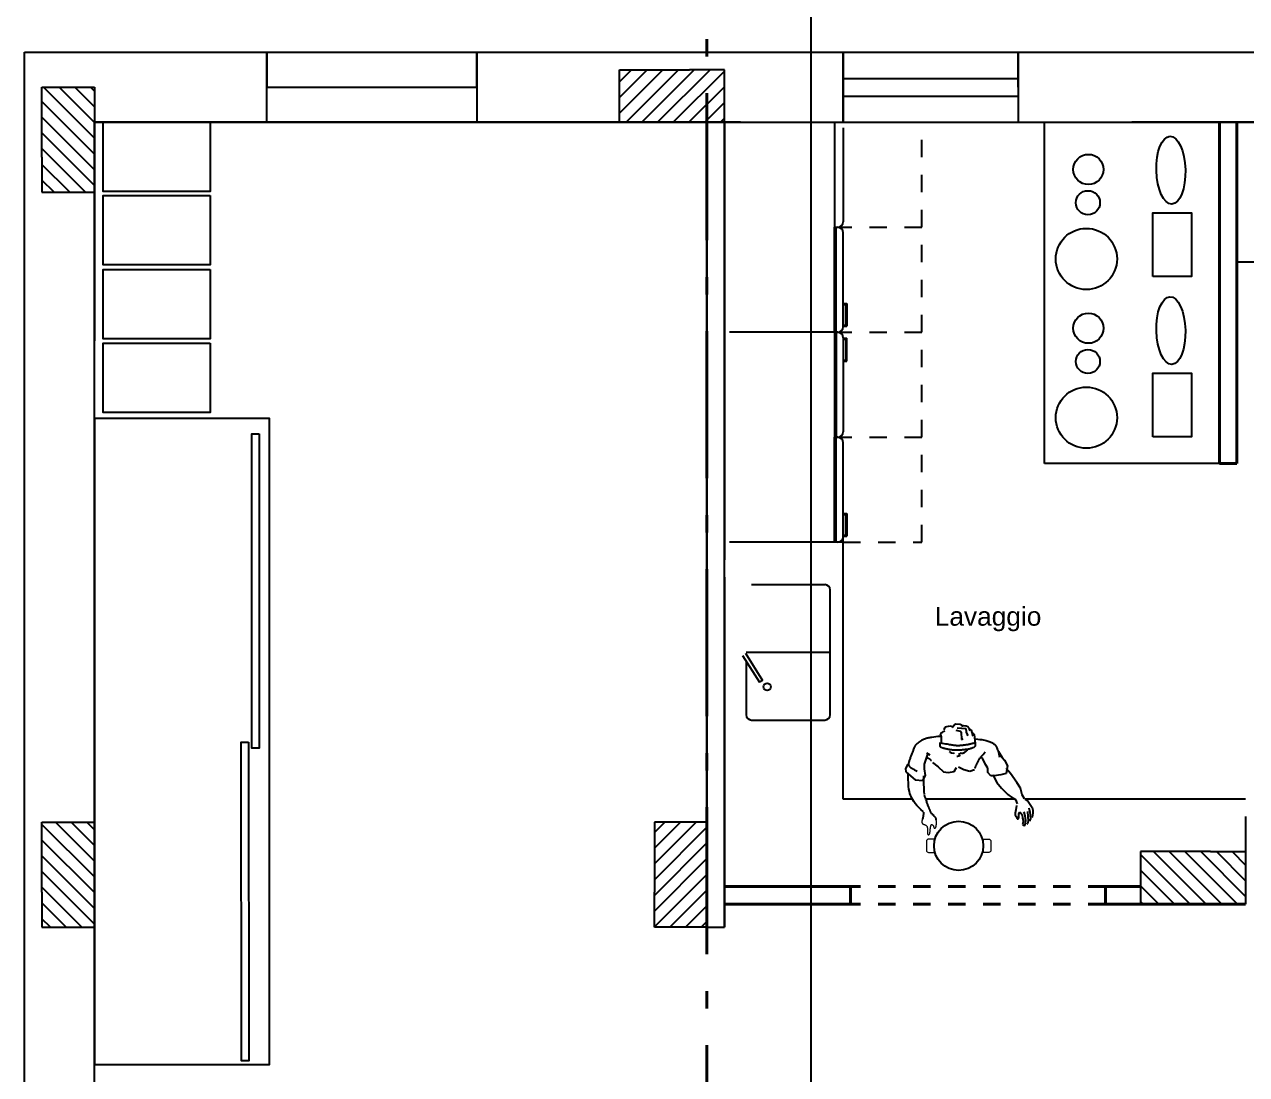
# Model space of a CAD drawing. Header units: millimetres. Extents: x 114 to 1075, y 58 to 426.
# Drawn here: x 541.7 to 548.69, y 208.33 to 214.33 of the extents above; entities that cross this region are included whole.
import ezdxf

# ---------------------------------------------------------------- set-up
doc = ezdxf.new("R2010")
doc.units = ezdxf.units.MM
doc.linetypes.add('ACAD_ISO10W100', pattern=[18, 12, -3, 0, -3])
doc.linetypes.add('HIDDEN2', pattern=[0.1875, 0.125, -0.0625])
doc.layers.add('ARREDI attrezzature - furniture', color=175, linetype='Continuous', lineweight=9)
doc.layers.add('MURATURA sezioni - section wall', color=7, linetype='Continuous', lineweight=40)
for name, color, linetype in [('arredii', 80, 'Continuous'), ('infissi', 7, 'Continuous'), ('mura', 7, 'Continuous'), ('pilastri', 1, 'Continuous'), ('quote', 4, 'Continuous')]:
    doc.layers.add(name, color=color, linetype=linetype)
doc.styles.get("Standard").update_dxf_attribs({"font": 'arial.ttf', "width": 0.5})

# ---------------------------------------------------------------- blocks, each defined once
blk = doc.blocks.new('pilastro 2')
at = {"layer": 'pilastri'}
h = blk.add_hatch(dxfattribs=at)
h.set_pattern_fill('ANSI31', color=256, scale=0.02)
h.paths.add_polyline_path([(14.5809, -0.5588), (14.5809, -0.3588), (14.2809, -0.3588), (14.2809, -0.5588), (14.2809, -0.9588), (14.5809, -0.9588)])
for p, q in [((14.2809, -0.5588), (14.2809, -0.3588)), ((14.2809, -0.3588), (14.5809, -0.3588)), ((14.5809, -0.3588), (14.5809, -0.5588)), ((14.2809, -0.5588), (14.2809, -0.9588)), ((14.5809, -0.9588), (14.5809, -0.5588)), ((14.2809, -0.9588), (14.5809, -0.9588))]:
    blk.add_line(p, q, dxfattribs=at)

msp = doc.modelspace()

# ---------------------------------------------------------------- linework, layer by layer
for p, q in [((541.7017, 214.1684), (547.7017, 214.1684)), ((545.7935, 213.7684), (542.1017, 213.7684)), ((547.1017, 213.7684), (551.8017, 213.7684))]:
    msp.add_line(p, q)
at = {"layer": 'ARREDI attrezzature - furniture'}
for p, q in [((546.8298, 209.7735), (546.8297, 209.7718)), ((546.8297, 209.7718), (546.8297, 209.7702)), ((546.8297, 209.7702), (546.8299, 209.7686)), ((546.8301, 209.7752), (546.8298, 209.7735)), ((546.8299, 209.7686), (546.8302, 209.7671)), ((546.8305, 209.7769), (546.8301, 209.7752)), ((546.8302, 209.7671), (546.8306, 209.7657)), ((546.8309, 209.7787), (546.8305, 209.7769)), ((546.8306, 209.7657), (546.8312, 209.7644)), ((546.8315, 209.7804), (546.8309, 209.7787)), ((546.8312, 209.7644), (546.8318, 209.7632)), ((546.8321, 209.7822), (546.8315, 209.7804)), ((546.8318, 209.7632), (546.8325, 209.762)), ((546.8327, 209.7839), (546.8321, 209.7822)), ((546.8325, 209.762), (546.8334, 209.761)), ((546.8333, 209.7857), (546.8327, 209.7839)), ((546.8334, 209.761), (546.8343, 209.7602)), ((546.8343, 209.7602), (546.8353, 209.7594)), ((546.8353, 209.7594), (546.8364, 209.7586)), ((546.8364, 209.7586), (546.8375, 209.758)), ((546.8375, 209.758), (546.8388, 209.7573)), ((546.8388, 209.7573), (546.8402, 209.7567)), ((546.8402, 209.7567), (546.8416, 209.7561)), ((546.8416, 209.7561), (546.8432, 209.7554)), ((546.8432, 209.7554), (546.8448, 209.7548)), ((546.8448, 209.7548), (546.8464, 209.7541)), ((546.8464, 209.7541), (546.848, 209.7534)), ((546.848, 209.7534), (546.8497, 209.7527)), ((546.8497, 209.7527), (546.8512, 209.7519)), ((546.8512, 209.7519), (546.8527, 209.7511)), ((546.8527, 209.7511), (546.8541, 209.7502)), ((546.8541, 209.7502), (546.8553, 209.7493)), ((546.8553, 209.7493), (546.8564, 209.7483)), ((546.8564, 209.7483), (546.8573, 209.7473)), ((546.8573, 209.7473), (546.8581, 209.7463)), ((546.8581, 209.7463), (546.8589, 209.7452)), ((546.8589, 209.7452), (546.8595, 209.7441)), ((546.8595, 209.7441), (546.86, 209.743)), ((546.86, 209.743), (546.8604, 209.7419)), ((546.8604, 209.7419), (546.8607, 209.7407)), ((546.8607, 209.7407), (546.8609, 209.7396)), ((546.8609, 209.7396), (546.8611, 209.7384)), ((546.8611, 209.7384), (546.8613, 209.7371)), ((546.8613, 209.7371), (546.8614, 209.7357)), ((546.8614, 209.7357), (546.8615, 209.7343)), ((546.8615, 209.7343), (546.8615, 209.7327)), ((546.8615, 209.7327), (546.8616, 209.7309)), ((546.8616, 209.7309), (546.8617, 209.729)), ((546.8617, 209.729), (546.8618, 209.7269)), ((546.8618, 209.7269), (546.862, 209.7248)), ((546.862, 209.7248), (546.8621, 209.7226)), ((546.8621, 209.7226), (546.8621, 209.7205)), ((546.8769, 209.7211), (546.8771, 209.7234)), ((546.8771, 209.7234), (546.8774, 209.7258)), ((546.8774, 209.7258), (546.8777, 209.7283)), ((546.8777, 209.7283), (546.878, 209.7306)), ((546.878, 209.7306), (546.8784, 209.733)), ((546.8784, 209.733), (546.8788, 209.7353)), ((546.8788, 209.7353), (546.8793, 209.7375)), ((546.8793, 209.7375), (546.8797, 209.7396)), ((546.8797, 209.7396), (546.8802, 209.7416)), ((546.8802, 209.7416), (546.8806, 209.7436)), ((546.8806, 209.7436), (546.881, 209.7454)), ((546.881, 209.7454), (546.8814, 209.7471)), ((546.8814, 209.7471), (546.8818, 209.7487)), ((546.8818, 209.7487), (546.8821, 209.7501)), ((546.8821, 209.7501), (546.8825, 209.7513)), ((546.8825, 209.7513), (546.8828, 209.7524)), ((546.8828, 209.7524), (546.8832, 209.7534)), ((546.8832, 209.7534), (546.8836, 209.7542)), ((546.8836, 209.7542), (546.8841, 209.7547)), ((546.8841, 209.7547), (546.8846, 209.7552)), ((546.8846, 209.7552), (546.8851, 209.7554)), ((546.8851, 209.7554), (546.8858, 209.7555)), ((546.8858, 209.7555), (546.8864, 209.7554)), ((546.8864, 209.7554), (546.8871, 209.7552)), ((546.8871, 209.7552), (546.8878, 209.7549)), ((546.8878, 209.7549), (546.8886, 209.7545)), ((546.8886, 209.7545), (546.8894, 209.7541)), ((546.8894, 209.7541), (546.8902, 209.7536)), ((546.8902, 209.7536), (546.891, 209.753)), ((546.891, 209.753), (546.8918, 209.7524)), ((546.8918, 209.7524), (546.8926, 209.7517)), ((546.8926, 209.7517), (546.8933, 209.751)), ((546.8933, 209.751), (546.8941, 209.7502)), ((546.8941, 209.7502), (546.8947, 209.7494)), ((546.8947, 209.7494), (546.8953, 209.7485)), ((546.8953, 209.7485), (546.8958, 209.7476)), ((546.8958, 209.7476), (546.8962, 209.7466)), ((546.8962, 209.7466), (546.8965, 209.7457)), ((546.8965, 209.7457), (546.8968, 209.7446)), ((546.8968, 209.7446), (546.897, 209.7436)), ((546.897, 209.7436), (546.8972, 209.7426)), ((546.8972, 209.7426), (546.8975, 209.7417)), ((546.8975, 209.7417), (546.8977, 209.7407)), ((546.8977, 209.7407), (546.8979, 209.7399)), ((546.8979, 209.7399), (546.8982, 209.739)), ((546.8982, 209.739), (546.8984, 209.7383)), ((546.8984, 209.7383), (546.8988, 209.7375)), ((546.8988, 209.7375), (546.8992, 209.7369)), ((546.8992, 209.7369), (546.8996, 209.7363)), ((546.8996, 209.7363), (546.9001, 209.7358)), ((546.9001, 209.7358), (546.9007, 209.7353)), ((546.9007, 209.7353), (546.9014, 209.7349)), ((546.9014, 209.7349), (546.9021, 209.7346)), ((546.9021, 209.7346), (546.9029, 209.7344)), ((546.9029, 209.7344), (546.9038, 209.7343)), ((546.9038, 209.7343), (546.9046, 209.7344)), ((546.9046, 209.7344), (546.9054, 209.7346)), ((546.9054, 209.7346), (546.9063, 209.735)), ((546.9063, 209.735), (546.907, 209.7356)), ((546.907, 209.7356), (546.9078, 209.7364)), ((546.9078, 209.7364), (546.9085, 209.7374)), ((546.9085, 209.7374), (546.9091, 209.7385)), ((546.9091, 209.7385), (546.9097, 209.7398)), ((546.9097, 209.7398), (546.9102, 209.7412)), ((546.9102, 209.7412), (546.9106, 209.7426)), ((546.9106, 209.7426), (546.911, 209.7441)), ((546.911, 209.7441), (546.9114, 209.7456)), ((546.9114, 209.7456), (546.9117, 209.7471)), ((546.9117, 209.7471), (546.912, 209.7485)), ((546.912, 209.7485), (546.9122, 209.75)), ((546.9122, 209.75), (546.9124, 209.7515)), ((546.9125, 209.7802), (546.9124, 209.7824)), ((546.9124, 209.7515), (546.9125, 209.7529)), ((546.9126, 209.7781), (546.9125, 209.7802)), ((546.9125, 209.7529), (546.9126, 209.7544)), ((546.9127, 209.7759), (546.9126, 209.7781)), ((546.9126, 209.7544), (546.9127, 209.7559)), ((546.9127, 209.7737), (546.9127, 209.7759)), ((546.9128, 209.7716), (546.9127, 209.7737)), ((546.9127, 209.7575), (546.9128, 209.7591)), ((546.9127, 209.7559), (546.9127, 209.7575)), ((546.9128, 209.7696), (546.9128, 209.7716)), ((546.9128, 209.7677), (546.9128, 209.7696)), ((546.9128, 209.7658), (546.9128, 209.7677)), ((546.9128, 209.764), (546.9128, 209.7658)), ((546.9128, 209.7623), (546.9128, 209.764)), ((546.9128, 209.7607), (546.9128, 209.7623)), ((546.9128, 209.7591), (546.9128, 209.7607)), ((546.8616, 209.7061), (546.8615, 209.7051)), ((546.8615, 209.7051), (546.8616, 209.7041)), ((546.8618, 209.7083), (546.8616, 209.7072)), ((546.8616, 209.7072), (546.8616, 209.7061)), ((546.8616, 209.7041), (546.8617, 209.7032)), ((546.8617, 209.7032), (546.8619, 209.7024)), ((546.8619, 209.7096), (546.8618, 209.7083)), ((546.862, 209.7111), (546.8619, 209.7096)), ((546.8619, 209.7024), (546.8622, 209.7016)), ((546.8621, 209.7127), (546.862, 209.7111)), ((546.8621, 209.7205), (546.8622, 209.7183)), ((546.8622, 209.7144), (546.8621, 209.7127)), ((546.8622, 209.7183), (546.8622, 209.7163)), ((546.8622, 209.7163), (546.8622, 209.7144)), ((546.8622, 209.7016), (546.8626, 209.7009)), ((546.8626, 209.7009), (546.863, 209.7002)), ((546.863, 209.7002), (546.8635, 209.6996)), ((546.8635, 209.6996), (546.864, 209.699)), ((546.864, 209.699), (546.8646, 209.6985)), ((546.8646, 209.6985), (546.8653, 209.6981)), ((546.8653, 209.6981), (546.866, 209.6977)), ((546.866, 209.6977), (546.8667, 209.6974)), ((546.8667, 209.6974), (546.8675, 209.6972)), ((546.8675, 209.6972), (546.8682, 209.697)), ((546.8682, 209.697), (546.869, 209.697)), ((546.869, 209.697), (546.8697, 209.6971)), ((546.8697, 209.6971), (546.8704, 209.6973)), ((546.8704, 209.6973), (546.8711, 209.6977)), ((546.8711, 209.6977), (546.8717, 209.6982)), ((546.8717, 209.6982), (546.8723, 209.6988)), ((546.8723, 209.6988), (546.8729, 209.6994)), ((546.8729, 209.6994), (546.8734, 209.7002)), ((546.8734, 209.7002), (546.8739, 209.7009)), ((546.8739, 209.7009), (546.8743, 209.7017)), ((546.8743, 209.7017), (546.8746, 209.7025)), ((546.8746, 209.7025), (546.875, 209.7033)), ((546.875, 209.7033), (546.8752, 209.7041)), ((546.8752, 209.7041), (546.8755, 209.7049)), ((546.8755, 209.7049), (546.8757, 209.7058)), ((546.8757, 209.7058), (546.8758, 209.7068)), ((546.8758, 209.7068), (546.876, 209.708)), ((546.876, 209.708), (546.8761, 209.7093)), ((546.8761, 209.7093), (546.8762, 209.7108)), ((546.8762, 209.7108), (546.8763, 209.7125)), ((546.8763, 209.7125), (546.8765, 209.7144)), ((546.8765, 209.7144), (546.8766, 209.7165)), ((546.8766, 209.7165), (546.8768, 209.7187)), ((546.8768, 209.7187), (546.8769, 209.7211))]:
    msp.add_line(p, q, dxfattribs=at)
for points in [[(546.9048, 209.6719), (546.8683, 209.6719, 0.414214), (546.856, 209.6596), (546.856, 209.6081, 0.414214), (546.8683, 209.5958), (546.9048, 209.5958)], [(547.1755, 209.6719), (547.2121, 209.6719, -0.414214), (547.2244, 209.6596), (547.2244, 209.6081, -0.414214), (547.2121, 209.5958), (547.1755, 209.5958)]]:
    msp.add_lwpolyline(points, format="xyb", dxfattribs=at)
at = {"layer": 'arredii'}
for p, q in [((546.3798, 213.7684), (546.3798, 214.1684)), ((546.3301, 213.7684), (546.3301, 211.5836)), ((546.3801, 213.7369), (546.3801, 213.1999)), ((547.5301, 211.8184), (547.5301, 213.7684)), ((546.3301, 212.5684), (546.3301, 213.1684)), ((546.3401, 213.1625), (546.3301, 213.1625)), ((546.3401, 212.5684), (546.3401, 213.1684)), ((546.3801, 212.5999), (546.3801, 213.1369)), ((549.7359, 212.9684), (548.6301, 212.9684)), ((546.3801, 212.7329), (546.402, 212.7329)), ((546.3801, 212.727), (546.3961, 212.727)), ((546.3961, 212.6085), (546.3961, 212.727)), ((546.402, 212.7329), (546.402, 212.6026)), ((546.3801, 212.6085), (546.3961, 212.6085)), ((546.3801, 212.6026), (546.402, 212.6026)), ((546.3301, 212.5684), (545.7301, 212.5684)), ((546.3401, 212.5743), (546.3301, 212.5743)), ((546.3301, 212.5684), (546.3301, 211.9684)), ((546.3401, 212.5625), (546.3301, 212.5625)), ((546.3401, 212.5684), (546.3401, 211.9684)), ((546.3486, 212.5684), (546.3401, 212.5684)), ((546.3486, 212.5684), (546.3401, 212.5684)), ((546.3801, 212.5369), (546.3801, 211.9999)), ((546.3801, 212.5341), (546.402, 212.5341)), ((546.3801, 212.5282), (546.3961, 212.5282)), ((546.3961, 212.5282), (546.3961, 212.4098)), ((546.402, 212.4039), (546.402, 212.5341)), ((546.3801, 212.4098), (546.3961, 212.4098)), ((546.3801, 212.4039), (546.402, 212.4039)), ((546.3401, 211.9743), (546.3301, 211.9743)), ((546.3301, 211.3684), (546.3301, 211.9684)), ((546.3401, 211.9625), (546.3301, 211.9625)), ((546.3486, 211.9684), (546.3401, 211.9684)), ((546.3486, 211.9684), (546.3401, 211.9684)), ((546.3401, 211.3684), (546.3401, 211.9684)), ((546.3801, 211.3999), (546.3801, 211.9369)), ((548.5301, 211.8184), (547.5301, 211.8184)), ((546.3801, 211.5329), (546.402, 211.5329)), ((546.3801, 211.527), (546.3961, 211.527)), ((546.3801, 209.9003), (546.3801, 211.4684)), ((546.3961, 211.4085), (546.3961, 211.527)), ((546.402, 211.5329), (546.402, 211.4026)), ((546.3801, 211.4085), (546.3961, 211.4085)), ((546.3801, 211.4026), (546.402, 211.4026)), ((546.3801, 211.3684), (545.7301, 211.3684)), ((546.3401, 211.3743), (546.3301, 211.3743)), ((546.3486, 211.3684), (546.3401, 211.3684)), ((545.8561, 211.1262), (546.2761, 211.1262)), ((546.3061, 210.3825), (546.3061, 211.0962)), ((545.8058, 210.7213), (545.9026, 210.5686)), ((545.8212, 210.7343), (545.9195, 210.5793)), ((545.8261, 210.7394), (546.3061, 210.7394)), ((545.8261, 210.6892), (545.8261, 210.3825)), ((545.9195, 210.5793), (545.9026, 210.5686)), ((545.8561, 210.3525), (546.2761, 210.3525)), ((546.9409, 210.2796), (546.9476, 210.2827)), ((546.9476, 210.2827), (546.952, 210.287)), ((546.952, 210.287), (546.9613, 210.2915)), ((546.9568, 210.2965), (546.9611, 210.3077)), ((546.9611, 210.3077), (546.9655, 210.3142)), ((546.9655, 210.3142), (546.9893, 210.3196)), ((546.9893, 210.3196), (546.9975, 210.3175)), ((546.9975, 210.3175), (547.0069, 210.3147)), ((547.0039, 210.3103), (547.0128, 210.3212)), ((547.0128, 210.3212), (547.016, 210.3272)), ((547.016, 210.3272), (547.0242, 210.3308)), ((547.0232, 210.2938), (547.0508, 210.2898)), ((547.0242, 210.3308), (547.0488, 210.329)), ((547.0323, 210.3077), (547.0819, 210.3032)), ((547.0488, 210.329), (547.0604, 210.324)), ((547.0508, 210.2898), (547.0554, 210.2826)), ((547.0554, 210.2826), (547.0559, 210.241)), ((547.0572, 210.3183), (547.0672, 210.3219)), ((547.0672, 210.3219), (547.0832, 210.3199)), ((547.0819, 210.3032), (547.0822, 210.2835)), ((547.0822, 210.2835), (547.0875, 210.2741)), ((547.0832, 210.3199), (547.0918, 210.3157)), ((547.0918, 210.3157), (547.0987, 210.3077)), ((547.0987, 210.3077), (547.1002, 210.2999)), ((547.1002, 210.2999), (547.1003, 210.2991)), ((547.1003, 210.2991), (547.1041, 210.2905)), ((547.104, 210.3013), (547.1119, 210.2949)), ((547.1119, 210.2949), (547.1205, 210.2607)), ((546.7954, 210.2111), (546.7922, 210.2071)), ((546.7993, 210.2152), (546.7954, 210.2111)), ((546.8036, 210.2191), (546.7993, 210.2152)), ((546.8084, 210.223), (546.8036, 210.2191)), ((546.8135, 210.2268), (546.8084, 210.223)), ((546.8187, 210.2303), (546.8135, 210.2268)), ((546.8241, 210.2337), (546.8187, 210.2303)), ((546.8295, 210.2367), (546.8241, 210.2337)), ((546.8349, 210.2394), (546.8295, 210.2367)), ((546.84, 210.2418), (546.8349, 210.2394)), ((546.845, 210.2438), (546.84, 210.2418)), ((546.8499, 210.2455), (546.845, 210.2438)), ((546.8548, 210.247), (546.8499, 210.2455)), ((546.8597, 210.2482), (546.8548, 210.247)), ((546.8646, 210.2493), (546.8597, 210.2482)), ((546.8697, 210.2503), (546.8646, 210.2493)), ((546.8749, 210.2513), (546.8697, 210.2503)), ((546.8805, 210.2522), (546.8749, 210.2513)), ((546.8866, 210.2531), (546.8805, 210.2522)), ((546.9208, 210.2577), (546.8866, 210.2531)), ((546.9401, 210.2588), (546.9208, 210.2577)), ((546.9336, 210.208), (546.9337, 210.215)), ((546.9337, 210.215), (546.9345, 210.2242)), ((546.936, 210.2237), (546.9464, 210.2212)), ((546.9373, 210.2731), (546.9409, 210.2796)), ((546.942, 210.2556), (546.9373, 210.2731)), ((546.9402, 210.2164), (546.9423, 210.2264)), ((546.9422, 210.2405), (546.942, 210.2556)), ((546.9423, 210.2264), (546.9422, 210.2405)), ((546.9464, 210.2212), (546.9561, 210.2191)), ((546.9561, 210.2191), (546.9652, 210.2172)), ((546.9652, 210.2172), (546.9737, 210.2156)), ((546.9737, 210.2156), (546.9816, 210.2142)), ((546.9816, 210.2142), (546.9888, 210.213)), ((546.9888, 210.213), (546.9955, 210.212)), ((546.9955, 210.212), (547.0015, 210.2111)), ((547.0015, 210.2111), (547.0068, 210.2103)), ((547.0559, 210.241), (547.0658, 210.2471)), ((547.0732, 210.2105), (547.078, 210.2112)), ((547.078, 210.2112), (547.0827, 210.2119)), ((547.0827, 210.2119), (547.0873, 210.2127)), ((547.0873, 210.2127), (547.0918, 210.2135)), ((547.0875, 210.2741), (547.0925, 210.2647)), ((547.0918, 210.2135), (547.0962, 210.2143)), ((547.0962, 210.2143), (547.1004, 210.2152)), ((547.1004, 210.2152), (547.1045, 210.2161)), ((547.1045, 210.2161), (547.1083, 210.217)), ((547.1083, 210.217), (547.112, 210.2179)), ((547.112, 210.2179), (547.1154, 210.2188)), ((547.1154, 210.2188), (547.1186, 210.2196)), ((547.1186, 210.2196), (547.1215, 210.2203)), ((547.1203, 210.2791), (547.129, 210.2689)), ((547.1215, 210.2203), (547.1242, 210.2209)), ((547.1242, 210.2209), (547.1265, 210.2213)), ((547.1265, 210.2213), (547.1285, 210.2215)), ((547.1285, 210.2215), (547.1302, 210.2215)), ((547.129, 210.2689), (547.1299, 210.2522)), ((547.1299, 210.2522), (547.134, 210.2188)), ((547.1302, 210.2215), (547.1316, 210.2212)), ((547.1316, 210.2212), (547.1326, 210.2207)), ((547.1326, 210.2207), (547.1334, 210.2199)), ((547.1334, 210.2199), (547.1339, 210.219)), ((547.1339, 210.219), (547.1343, 210.2178)), ((547.1343, 210.2178), (547.1346, 210.2164)), ((547.1346, 210.2164), (547.1347, 210.215)), ((547.1347, 210.215), (547.1348, 210.2133)), ((547.1348, 210.2133), (547.135, 210.2116)), ((547.135, 210.2116), (547.135, 210.2098)), ((547.1367, 210.245), (547.15, 210.2436)), ((547.15, 210.2436), (547.1617, 210.2421)), ((547.1617, 210.2421), (547.172, 210.2406)), ((547.172, 210.2406), (547.1811, 210.2391)), ((547.1811, 210.2391), (547.1892, 210.2374)), ((547.1892, 210.2374), (547.1966, 210.2358)), ((547.1966, 210.2358), (547.2034, 210.234)), ((547.2034, 210.234), (547.2096, 210.2321)), ((547.2096, 210.2321), (547.2152, 210.2302)), ((547.2152, 210.2302), (547.2203, 210.2282)), ((547.2203, 210.2282), (547.225, 210.2262)), ((547.225, 210.2262), (547.2293, 210.2241)), ((547.2293, 210.2241), (547.2332, 210.2219)), ((547.2332, 210.2219), (547.2369, 210.2197)), ((547.2369, 210.2197), (547.2402, 210.2174)), ((547.2402, 210.2174), (547.2434, 210.2149)), ((547.2434, 210.2149), (547.2463, 210.2122)), ((547.2463, 210.2122), (547.2491, 210.2092)), ((546.7657, 210.1423), (546.764, 210.1379)), ((546.7675, 210.1468), (546.7657, 210.1423)), ((546.7693, 210.1514), (546.7675, 210.1468)), ((546.771, 210.1559), (546.7693, 210.1514)), ((546.7728, 210.1605), (546.771, 210.1559)), ((546.7745, 210.165), (546.7728, 210.1605)), ((546.7762, 210.1694), (546.7745, 210.165)), ((546.7778, 210.1739), (546.7762, 210.1694)), ((546.7793, 210.1782), (546.7778, 210.1739)), ((546.7807, 210.1825), (546.7793, 210.1782)), ((546.7821, 210.1867), (546.7807, 210.1825)), ((546.7836, 210.1909), (546.7821, 210.1867)), ((546.7853, 210.195), (546.7836, 210.1909)), ((546.7872, 210.199), (546.7853, 210.195)), ((546.7895, 210.2031), (546.7872, 210.199)), ((546.7922, 210.2071), (546.7895, 210.2031)), ((546.845, 210.0994), (546.8648, 210.1572)), ((546.8573, 210.1646), (546.8749, 210.1535)), ((546.9343, 210.2028), (546.9336, 210.208)), ((546.9355, 210.1991), (546.9343, 210.2028)), ((546.9373, 210.1966), (546.9355, 210.1991)), ((546.9396, 210.195), (546.9373, 210.1966)), ((546.9423, 210.1939), (546.9396, 210.195)), ((546.9453, 210.1931), (546.9423, 210.1939)), ((546.9486, 210.1923), (546.9453, 210.1931)), ((546.9521, 210.1914), (546.9486, 210.1923)), ((546.9557, 210.1905), (546.9521, 210.1914)), ((546.9596, 210.1896), (546.9557, 210.1905)), ((546.9636, 210.1886), (546.9596, 210.1896)), ((546.9677, 210.1877), (546.9636, 210.1886)), ((546.972, 210.1867), (546.9677, 210.1877)), ((546.9763, 210.1858), (546.972, 210.1867)), ((546.9806, 210.1848), (546.9763, 210.1858)), ((546.9851, 210.1839), (546.9806, 210.1848)), ((546.9896, 210.1831), (546.9851, 210.1839)), ((546.9851, 210.1732), (546.9911, 210.1682)), ((546.9943, 210.1823), (546.9896, 210.1831)), ((546.9911, 210.1682), (546.9994, 210.1648)), ((546.9991, 210.1816), (546.9943, 210.1823)), ((547.0041, 210.181), (546.9991, 210.1816)), ((546.9994, 210.1648), (547.0095, 210.1641)), ((547.0092, 210.1805), (547.0041, 210.181)), ((547.0068, 210.2103), (547.0117, 210.2096)), ((547.0145, 210.1802), (547.0092, 210.1805)), ((547.0095, 210.1641), (547.0158, 210.1642)), ((547.0117, 210.2096), (547.0162, 210.209)), ((547.02, 210.1799), (547.0145, 210.1802)), ((547.0162, 210.209), (547.0203, 210.2085)), ((547.0257, 210.1798), (547.02, 210.1799)), ((547.0203, 210.2085), (547.0243, 210.2081)), ((547.0243, 210.2081), (547.0281, 210.2079)), ((547.0315, 210.1798), (547.0257, 210.1798)), ((547.0281, 210.2079), (547.032, 210.2077)), ((547.0336, 210.1439), (547.0302, 210.1438)), ((547.0374, 210.1799), (547.0315, 210.1798)), ((547.032, 210.2077), (547.036, 210.2076)), ((547.0402, 210.1456), (547.0336, 210.1439)), ((547.036, 210.2076), (547.0402, 210.2077)), ((547.0435, 210.1802), (547.0374, 210.1799)), ((547.0402, 210.2077), (547.0446, 210.2078)), ((547.0455, 210.1462), (547.0402, 210.1456)), ((547.0415, 210.1631), (547.0447, 210.1507)), ((547.0496, 210.1805), (547.0435, 210.1802)), ((547.0446, 210.2078), (547.0492, 210.2081)), ((547.0447, 210.1507), (547.0455, 210.1462)), ((547.0478, 210.1654), (547.0568, 210.1633)), ((547.0492, 210.2081), (547.0539, 210.2084)), ((547.0557, 210.1809), (547.0496, 210.1805)), ((547.0539, 210.2084), (547.0587, 210.2089)), ((547.0617, 210.1814), (547.0557, 210.1809)), ((547.0568, 210.1633), (547.0639, 210.1634)), ((547.0587, 210.2089), (547.0635, 210.2093)), ((547.0678, 210.182), (547.0617, 210.1814)), ((547.0635, 210.2093), (547.0684, 210.2099)), ((547.0639, 210.1634), (547.0683, 210.1648)), ((547.0738, 210.1826), (547.0678, 210.182)), ((547.0683, 210.1648), (547.0735, 210.167)), ((547.0684, 210.2099), (547.0732, 210.2105)), ((547.0735, 210.167), (547.0813, 210.1722)), ((547.0796, 210.1833), (547.0738, 210.1826)), ((547.0853, 210.1841), (547.0796, 210.1833)), ((547.0813, 210.1722), (547.0842, 210.1758)), ((547.0842, 210.1758), (547.0927, 210.1826)), ((547.0908, 210.1849), (547.0853, 210.1841)), ((547.0962, 210.1858), (547.0908, 210.1849)), ((547.1012, 210.1868), (547.0962, 210.1858)), ((547.106, 210.1878), (547.1012, 210.1868)), ((547.1104, 210.1889), (547.106, 210.1878)), ((547.1145, 210.1901), (547.1104, 210.1889)), ((547.1182, 210.1914), (547.1145, 210.1901)), ((547.1216, 210.1927), (547.1182, 210.1914)), ((547.1246, 210.1941), (547.1216, 210.1927)), ((547.1272, 210.1955), (547.1246, 210.1941)), ((547.1294, 210.1971), (547.1272, 210.1955)), ((547.1312, 210.1988), (547.1294, 210.1971)), ((547.1326, 210.2005), (547.1312, 210.1988)), ((547.1336, 210.2023), (547.1326, 210.2005)), ((547.1343, 210.2042), (547.1336, 210.2023)), ((547.1347, 210.2061), (547.1343, 210.2042)), ((547.135, 210.208), (547.1347, 210.2061)), ((547.135, 210.2098), (547.135, 210.208)), ((547.1644, 210.1374), (547.1672, 210.1412)), ((547.1672, 210.1412), (547.1705, 210.1456)), ((547.1705, 210.1456), (547.1746, 210.1506)), ((547.1746, 210.1506), (547.1795, 210.1564)), ((547.1795, 210.1564), (547.1853, 210.1631)), ((547.1853, 210.1631), (547.1923, 210.1708)), ((547.2491, 210.2092), (547.2517, 210.2058)), ((547.2517, 210.2058), (547.2542, 210.202)), ((547.2542, 210.202), (547.2566, 210.1978)), ((547.2566, 210.1978), (547.2589, 210.193)), ((547.2589, 210.193), (547.2612, 210.1876)), ((547.2612, 210.1876), (547.2635, 210.1816)), ((547.2635, 210.1816), (547.2657, 210.175)), ((547.2657, 210.175), (547.2679, 210.1677)), ((547.2679, 210.1677), (547.2701, 210.1596)), ((547.2687, 210.1729), (547.2885, 210.1375)), ((547.2701, 210.1596), (547.2722, 210.1507)), ((547.2722, 210.1507), (547.2743, 210.1411)), ((546.7507, 210.101), (546.7368, 210.0752)), ((546.7368, 210.0752), (546.7385, 210.0574)), ((546.7538, 210.1044), (546.7537, 210.1018)), ((546.7537, 210.1018), (546.7538, 210.0995)), ((546.7542, 210.1072), (546.7538, 210.1044)), ((546.7538, 210.0995), (546.7541, 210.0974)), ((546.7541, 210.0974), (546.7545, 210.0954)), ((546.7547, 210.1103), (546.7542, 210.1072)), ((546.7545, 210.0954), (546.7552, 210.0935)), ((546.7555, 210.1136), (546.7547, 210.1103)), ((546.7552, 210.0935), (546.7559, 210.0918)), ((546.7566, 210.1172), (546.7555, 210.1136)), ((546.7559, 210.0918), (546.7568, 210.0902)), ((546.7578, 210.121), (546.7566, 210.1172)), ((546.7568, 210.0902), (546.7578, 210.0887)), ((546.7591, 210.125), (546.7578, 210.121)), ((546.7578, 210.0887), (546.7589, 210.0872)), ((546.7589, 210.0872), (546.7603, 210.0859)), ((546.7607, 210.1292), (546.7591, 210.125)), ((546.7603, 210.0859), (546.7617, 210.0845)), ((546.7623, 210.1335), (546.7607, 210.1292)), ((546.7617, 210.0845), (546.7634, 210.0832)), ((546.764, 210.1379), (546.7623, 210.1335)), ((546.7634, 210.0832), (546.7652, 210.082)), ((546.7652, 210.082), (546.7672, 210.0808)), ((546.7672, 210.0808), (546.7694, 210.0795)), ((546.7694, 210.0795), (546.772, 210.0781)), ((546.772, 210.0781), (546.7751, 210.0765)), ((546.7751, 210.0765), (546.7788, 210.0745)), ((546.7788, 210.0745), (546.7833, 210.0719)), ((546.7833, 210.0719), (546.7888, 210.0686)), ((546.8453, 210.0727), (546.845, 210.0994)), ((546.851, 210.0358), (546.8453, 210.0727)), ((546.8587, 210.1379), (546.8652, 210.1338)), ((546.8652, 210.1338), (546.8711, 210.1301)), ((546.8711, 210.1301), (546.8765, 210.1266)), ((546.8765, 210.1266), (546.8814, 210.1234)), ((546.8814, 210.1234), (546.8858, 210.1204)), ((546.8898, 210.1101), (546.9229, 210.0842)), ((546.9229, 210.0842), (546.9539, 210.0562)), ((547.0151, 210.0591), (547.028, 210.0812)), ((547.0388, 210.0857), (547.0697, 210.0707)), ((547.1334, 210.0777), (547.1346, 210.0802)), ((547.1346, 210.0802), (547.1358, 210.0827)), ((547.1358, 210.0827), (547.137, 210.0852)), ((547.137, 210.0852), (547.1381, 210.0877)), ((547.1381, 210.0877), (547.1392, 210.0902)), ((547.1392, 210.0902), (547.1403, 210.0926)), ((547.1403, 210.0926), (547.1414, 210.0949)), ((547.1414, 210.0949), (547.1424, 210.0971)), ((547.1424, 210.0971), (547.1434, 210.0994)), ((547.1434, 210.0994), (547.1445, 210.1016)), ((547.1445, 210.1016), (547.1456, 210.1039)), ((547.1456, 210.1039), (547.1467, 210.1062)), ((547.1467, 210.1062), (547.1478, 210.1085)), ((547.1478, 210.1085), (547.149, 210.111)), ((547.149, 210.111), (547.1503, 210.1135)), ((547.1503, 210.1135), (547.1517, 210.1161)), ((547.1517, 210.1161), (547.1531, 210.1188)), ((547.1531, 210.1188), (547.1547, 210.1216)), ((547.1547, 210.1216), (547.1563, 210.1245)), ((547.1563, 210.1245), (547.1581, 210.1275)), ((547.1581, 210.1275), (547.16, 210.1306)), ((547.16, 210.1306), (547.1621, 210.1339)), ((547.1621, 210.1339), (547.1644, 210.1374)), ((547.1932, 210.098), (547.1737, 210.1388)), ((547.2061, 210.0765), (547.1932, 210.098)), ((547.2064, 210.0536), (547.2061, 210.0765)), ((547.2885, 210.1375), (547.3025, 210.1236)), ((547.3025, 210.1236), (547.3196, 210.0906)), ((547.3196, 210.0906), (547.3112, 210.0473)), ((547.3362, 210.0468), (547.3124, 210.0759)), ((546.7385, 210.0574), (546.7529, 210.0435)), ((546.752, 210.0148), (546.7514, 210.0429)), ((546.753, 209.9915), (546.752, 210.0148)), ((546.7529, 210.0435), (546.7913, 210.0108)), ((546.7888, 210.0686), (546.7955, 210.0646)), ((546.7913, 210.0108), (546.835, 210.0075)), ((546.7955, 210.0646), (546.8034, 210.0595)), ((546.835, 210.0075), (546.851, 210.0358)), ((546.8413, 210.0207), (546.8417, 210.033)), ((546.8413, 210.0079), (546.8413, 210.0207)), ((546.8416, 209.9947), (546.8413, 210.0079)), ((546.9539, 210.0562), (546.9802, 210.0521)), ((546.9802, 210.0521), (547.0151, 210.0591)), ((547.0697, 210.0707), (547.1048, 210.0602)), ((547.1048, 210.0602), (547.1309, 210.0693)), ((547.2245, 210.0333), (547.2064, 210.0536)), ((547.2424, 210.0335), (547.2245, 210.0333)), ((547.2353, 210.0394), (547.2582, 209.9951)), ((547.2808, 210.0391), (547.2424, 210.0335)), ((547.3112, 210.0473), (547.2808, 210.0391)), ((547.3722, 209.9954), (547.3362, 210.0468)), ((546.7544, 209.9725), (546.753, 209.9915)), ((546.7563, 209.9569), (546.7544, 209.9725)), ((546.7587, 209.9441), (546.7563, 209.9569)), ((546.7615, 209.9332), (546.7587, 209.9441)), ((546.7648, 209.9236), (546.7615, 209.9332)), ((546.8421, 209.9813), (546.8416, 209.9947)), ((546.8427, 209.968), (546.8421, 209.9813)), ((546.8433, 209.9551), (546.8427, 209.968)), ((546.8438, 209.9428), (546.8433, 209.9551)), ((546.8441, 209.9312), (546.8438, 209.9428)), ((547.2582, 209.9951), (547.2843, 209.9638)), ((547.2843, 209.9638), (547.3213, 209.9276)), ((547.3931, 209.963), (547.3722, 209.9954)), ((547.4026, 209.9245), (547.3931, 209.963)), ((546.776, 209.9003), (546.3801, 209.9003)), ((546.7687, 209.9146), (546.7648, 209.9236)), ((546.7732, 209.9054), (546.7687, 209.9146)), ((546.7784, 209.896), (546.7732, 209.9054)), ((546.7846, 209.8861), (546.7784, 209.896)), ((546.7921, 209.8758), (546.7846, 209.8861)), ((546.8011, 209.8648), (546.7921, 209.8758)), ((546.8119, 209.8532), (546.8011, 209.8648)), ((546.8478, 209.9163), (546.8441, 209.9269)), ((546.8509, 209.9072), (546.8478, 209.9163)), ((546.8534, 209.8995), (546.8509, 209.9072)), ((547.3605, 209.9003), (546.8532, 209.9003)), ((546.8556, 209.8928), (546.8534, 209.8995)), ((546.8574, 209.8871), (546.8556, 209.8928)), ((546.8589, 209.882), (546.8574, 209.8871)), ((546.8604, 209.8776), (546.8589, 209.882)), ((546.8618, 209.8734), (546.8604, 209.8776)), ((546.8634, 209.8695), (546.8618, 209.8734)), ((546.865, 209.8657), (546.8634, 209.8695)), ((546.8666, 209.8621), (546.865, 209.8657)), ((546.8682, 209.8586), (546.8666, 209.8621)), ((547.3213, 209.9276), (547.3427, 209.9124)), ((547.3427, 209.9124), (547.3645, 209.8976)), ((547.3645, 209.8976), (547.3749, 209.8731)), ((547.3709, 209.8639), (547.3671, 209.8385)), ((547.4162, 209.9023), (547.4026, 209.9245)), ((548.6801, 209.9003), (547.4193, 209.9001)), ((547.4193, 209.9001), (547.4369, 209.8871)), ((547.4369, 209.8871), (547.4449, 209.8751)), ((547.4449, 209.8751), (547.4597, 209.8518)), ((546.8247, 209.8408), (546.8119, 209.8532)), ((546.8398, 209.8275), (546.8247, 209.8408)), ((546.8353, 209.7924), (546.8349, 209.7907)), ((546.8356, 209.794), (546.8353, 209.7924)), ((546.836, 209.7957), (546.8356, 209.794)), ((546.8363, 209.7974), (546.836, 209.7957)), ((546.8366, 209.7992), (546.8363, 209.7974)), ((546.8369, 209.801), (546.8366, 209.7992)), ((546.8373, 209.8029), (546.8369, 209.801)), ((546.8376, 209.8049), (546.8373, 209.8029)), ((546.838, 209.8073), (546.8376, 209.8049)), ((546.8383, 209.8099), (546.838, 209.8073)), ((546.8387, 209.8131), (546.8383, 209.8099)), ((546.8391, 209.8168), (546.8387, 209.8131)), ((546.8394, 209.8211), (546.8391, 209.8168)), ((546.8398, 209.8262), (546.8394, 209.8211)), ((546.8697, 209.8552), (546.8682, 209.8586)), ((546.8712, 209.8519), (546.8697, 209.8552)), ((546.8726, 209.8487), (546.8712, 209.8519)), ((546.8738, 209.8457), (546.8726, 209.8487)), ((546.8749, 209.8427), (546.8738, 209.8457)), ((546.8759, 209.8398), (546.8749, 209.8427)), ((546.8768, 209.8369), (546.8759, 209.8398)), ((546.8778, 209.8341), (546.8768, 209.8369)), ((546.8788, 209.8313), (546.8778, 209.8341)), ((546.88, 209.8285), (546.8788, 209.8313)), ((546.8814, 209.8257), (546.88, 209.8285)), ((546.8831, 209.8229), (546.8814, 209.8257)), ((546.8852, 209.82), (546.8831, 209.8229)), ((546.8875, 209.8171), (546.8852, 209.82)), ((546.89, 209.8142), (546.8875, 209.8171)), ((546.8926, 209.8114), (546.89, 209.8142)), ((546.8952, 209.8087), (546.8926, 209.8114)), ((546.8978, 209.8061), (546.8952, 209.8087)), ((546.9002, 209.8037), (546.8978, 209.8061)), ((546.9025, 209.8015), (546.9002, 209.8037)), ((546.9044, 209.7995), (546.9025, 209.8015)), ((546.906, 209.7978), (546.9044, 209.7995)), ((546.9074, 209.7961), (546.906, 209.7978)), ((546.9086, 209.7946), (546.9074, 209.7961)), ((546.9095, 209.7931), (546.9086, 209.7946)), ((546.9103, 209.7916), (546.9095, 209.7931)), ((546.9109, 209.79), (546.9103, 209.7916)), ((547.3671, 209.8385), (547.3632, 209.8201)), ((547.3632, 209.8201), (547.3633, 209.8098)), ((547.3633, 209.8098), (547.3698, 209.7988)), ((547.3698, 209.7988), (547.374, 209.7886)), ((547.38, 209.7887), (547.384, 209.792)), ((547.3837, 209.8174), (547.3896, 209.8266)), ((547.3839, 209.803), (547.3837, 209.8174)), ((547.384, 209.792), (547.3839, 209.803)), ((547.3896, 209.8266), (547.3926, 209.8256)), ((547.3926, 209.8256), (547.4032, 209.8114)), ((547.4032, 209.8114), (547.4053, 209.7912)), ((547.4192, 209.8156), (547.412, 209.8258)), ((547.4237, 209.7782), (547.4192, 209.8156)), ((547.4335, 209.829), (547.4357, 209.8007)), ((547.4357, 209.8007), (547.4383, 209.7743)), ((547.4403, 209.8515), (547.4477, 209.8262)), ((547.4477, 209.8262), (547.4512, 209.7896)), ((547.4611, 209.797), (547.4593, 209.7959)), ((547.4597, 209.8518), (547.464, 209.8367)), ((547.465, 209.8194), (547.4611, 209.797)), ((547.464, 209.8367), (547.465, 209.8194)), ((548.6801, 209.8003), (548.6801, 209.3003)), ((546.8339, 209.7874), (546.8333, 209.7857)), ((546.8344, 209.7891), (546.8339, 209.7874)), ((546.8349, 209.7907), (546.8344, 209.7891)), ((546.9114, 209.7883), (546.9109, 209.79)), ((546.9118, 209.7864), (546.9114, 209.7883)), ((546.9121, 209.7845), (546.9118, 209.7864)), ((546.9124, 209.7824), (546.9121, 209.7845)), ((547.374, 209.7886), (547.38, 209.7887)), ((547.4085, 209.7699), (547.4046, 209.7555)), ((547.4046, 209.7555), (547.4088, 209.7515)), ((547.4053, 209.7912), (547.4084, 209.779)), ((547.4084, 209.779), (547.4085, 209.7699)), ((547.4088, 209.7515), (547.4151, 209.7484)), ((547.4151, 209.7484), (547.421, 209.7557)), ((547.421, 209.7557), (547.4231, 209.7649)), ((547.4231, 209.7649), (547.4237, 209.7782)), ((547.4333, 209.7599), (547.4292, 209.7577)), ((547.4383, 209.7743), (547.4333, 209.7599)), ((547.4512, 209.7896), (547.4454, 209.7744))]:
    msp.add_line(p, q, dxfattribs=at)
at = {"layer": 'arredii', "linetype": 'HIDDEN2', "ltscale": 0.6}
for p, q in [((546.8301, 212.5684), (546.8301, 213.7684)), ((546.3301, 213.1684), (546.8301, 213.1684)), ((546.3301, 212.5684), (546.8301, 212.5684)), ((546.3301, 212.5684), (546.8301, 212.5684)), ((546.8301, 211.3684), (546.8301, 212.5684)), ((546.3301, 211.9684), (546.8301, 211.9684)), ((546.3801, 211.3684), (546.8301, 211.3684))]:
    msp.add_line(p, q, dxfattribs=at)
at = {"layer": 'arredii', "linetype": 'HIDDEN2', "ltscale": 0.05}
msp.add_line((546.3301, 212.5684), (545.7301, 212.5684), dxfattribs=at)
at = {"layer": 'arredii', "linetype": 'ByBlock', "ltscale": 0.3}
for points in [[(542.7635, 213.7684), (542.7635, 213.372), (542.1513, 213.372), (542.1513, 213.7684)], [(542.7635, 213.3501), (542.7635, 212.9538), (542.1513, 212.9538), (542.1513, 213.3501)], [(542.7635, 212.9265), (542.7635, 212.5302), (542.1513, 212.5302), (542.1513, 212.9265)], [(542.7635, 212.5056), (542.7635, 212.1092), (542.1513, 212.1092), (542.1513, 212.5056)], [(542.1017, 212.0754), (542.1017, 208.3849), (543.1017, 208.3849), (543.1017, 212.0754)], [(543.0429, 211.9883), (543.0429, 210.1918), (543.0012, 210.1918), (543.0012, 211.9883)], [(542.9817, 210.2256), (542.9835, 208.4043), (542.9418, 208.4043), (542.94, 210.2256)]]:
    msp.add_lwpolyline(points, close=True, dxfattribs=at)
at = {"layer": 'arredii'}
for points in [[(548.1494, 212.8868), (548.1494, 213.2515), (548.3709, 213.2515), (548.3709, 212.8868)], [(548.1494, 211.9701), (548.1494, 212.3348), (548.3709, 212.3348), (548.3709, 211.9701)]]:
    msp.add_lwpolyline(points, close=True, dxfattribs=at)
for centre, radius in [((547.7817, 213.4987), 0.0863), ((547.7791, 213.3087), 0.0687), ((547.7703, 212.9874), 0.1748), ((547.7817, 212.5915), 0.0863), ((547.7791, 212.4014), 0.0687), ((547.7703, 212.0802), 0.1748), ((545.9459, 210.5422), 0.0212), ((547.0402, 209.6339), 0.1406)]:
    msp.add_circle(centre, radius, dxfattribs=at)
for centre, radius, start, end in [((546.3486, 213.1999), 0.0315, 270, 0), ((546.3486, 213.1369), 0.0315, 360, 90), ((546.3486, 212.5999), 0.0315, 270, 360), ((546.3486, 212.5369), 0.0315, 360, 90), ((546.3486, 211.9999), 0.0315, 270, 360), ((546.3486, 211.9369), 0.0315, 360, 90), ((546.3486, 211.3999), 0.0315, 270, 360), ((546.2761, 211.0962), 0.03, 0, 90), ((545.8561, 210.3825), 0.03, 180, 270), ((546.2761, 210.3825), 0.03, 270, 0)]:
    msp.add_arc(centre, radius, start, end, dxfattribs=at)
for centre in [(548.253, 213.4947), (548.253, 212.578)]:
    msp.add_ellipse(centre, major_axis=(-0.0052, 0.1935), ratio=0.429637, dxfattribs=at)
at = {"layer": 'infissi', "color": 6, "linetype": 'ACAD_ISO10W100', "lineweight": 40, "ltscale": 0.07}
msp.add_line((545.6011, 219.374), (545.6011, 194.5035), dxfattribs=at)
at = {"layer": 'infissi'}
for p, q in [((546.3798, 214.1684), (546.3798, 213.7684)), ((547.3798, 213.9684), (547.3798, 214.1684)), ((547.3798, 214.1684), (547.3798, 213.7684)), ((546.3798, 214.0184), (547.3798, 214.0184)), ((546.3798, 213.7684), (546.3798, 213.9684)), ((546.3798, 213.9184), (547.3798, 213.9184))]:
    msp.add_line(p, q, dxfattribs=at)
at = {"layer": 'mura', "lineweight": -3}
msp.add_line((546.1979, 206.8699), (546.1979, 218.8577), dxfattribs=at)
at = {"layer": 'mura'}
for p, q in [((541.7017, 200.1684), (541.7017, 214.1684)), ((541.7017, 214.1684), (566.7017, 214.1684)), ((541.7017, 214.1684), (550.7017, 214.1684)), ((542.1017, 213.7684), (566.3017, 213.7684)), ((542.1017, 213.7684), (547.1017, 213.7684)), ((542.1017, 213.7684), (547.4017, 213.7684)), ((545.6017, 209.3003), (545.6017, 213.7684)), ((545.7017, 209.3003), (545.7017, 213.7684)), ((547.4017, 213.7684), (548.0801, 213.7684)), ((554.9361, 213.7684), (548.0301, 213.7684)), ((545.6017, 209.1684), (545.6017, 209.3003)), ((545.7017, 209.1684), (545.7017, 209.3003)), ((545.6017, 209.1684), (545.7017, 209.1684))]:
    msp.add_line(p, q, dxfattribs=at)
at = {"layer": 'mura', "color": 7, "true_color": 0xffffff}
for p, q in [((543.0861, 213.7684), (543.0861, 214.1684)), ((543.0861, 214.1684), (543.0861, 213.9684)), ((544.2861, 213.9684), (544.2861, 214.1684)), ((544.2861, 214.1684), (544.2861, 213.7684)), ((543.0861, 213.9684), (544.2861, 213.9684)), ((542.1017, 200.9684), (542.1017, 213.7684)), ((542.1017, 208.2684), (542.1017, 213.7684)), ((542.1017, 213.7684), (546.1523, 213.7684)), ((545.6017, 213.7684), (545.6017, 211.2684)), ((545.7017, 213.7684), (545.7017, 211.2684)), ((545.6017, 211.2684), (545.6017, 209.626)), ((545.7017, 211.1684), (545.7017, 209.626)), ((545.7017, 209.626), (545.7017, 209.1684)), ((545.6017, 209.326), (545.6017, 209.1684))]:
    msp.add_line(p, q, dxfattribs=at)
at = {"layer": 'MURATURA sezioni - section wall'}
for p, q in [((548.5301, 211.8184), (548.5301, 213.7684)), ((548.6301, 211.8184), (548.6301, 213.7684)), ((548.5301, 211.8184), (548.6301, 211.8184)), ((545.7017, 209.4003), (546.4219, 209.4003)), ((546.4219, 209.3003), (546.4219, 209.4003)), ((547.8801, 209.3003), (547.8801, 209.4003)), ((548.0801, 209.4003), (547.8801, 209.4003)), ((545.7017, 209.3003), (546.4219, 209.3003)), ((548.6801, 209.3003), (547.8801, 209.3003))]:
    msp.add_line(p, q, dxfattribs=at)
at = {"layer": 'MURATURA sezioni - section wall', "linetype": 'HIDDEN2', "ltscale": 0.6}
for p, q in [((547.8801, 209.4003), (546.4219, 209.4003)), ((547.8801, 209.3003), (546.4219, 209.3003))]:
    msp.add_line(p, q, dxfattribs=at)
at = {"layer": 'quote', "color": 7, "true_color": 0xffffff}
for p, q in [((542.1017, 213.7684), (542.1017, 212.5184)), ((542.1017, 208.1684), (542.1017, 212.4184))]:
    msp.add_line(p, q, dxfattribs=at)

# ---------------------------------------------------------------- block references
at = {"layer": 'pilastri', "xscale": -1}
for p, rotation in [((546.0604, 199.4875), 270), ((527.5207, 213.0096), 180), ((527.5207, 208.8096), 180)]:
    msp.add_blockref('pilastro 2', p, dxfattribs=dict(at, rotation=rotation))
at = {"layer": 'pilastri'}
for p, rotation in [((559.8826, 208.8096), 180), ((549.0389, 223.8812), 270)]:
    msp.add_blockref('pilastro 2', p, dxfattribs=dict(at, rotation=rotation))

# ---------------------------------------------------------------- texts
at = {"layer": 'arredii'}
msp.add_text('Lavaggio', height=0.10747, dxfattribs=at).set_placement((546.9035, 210.8916))

doc.saveas('drawing.dxf')
